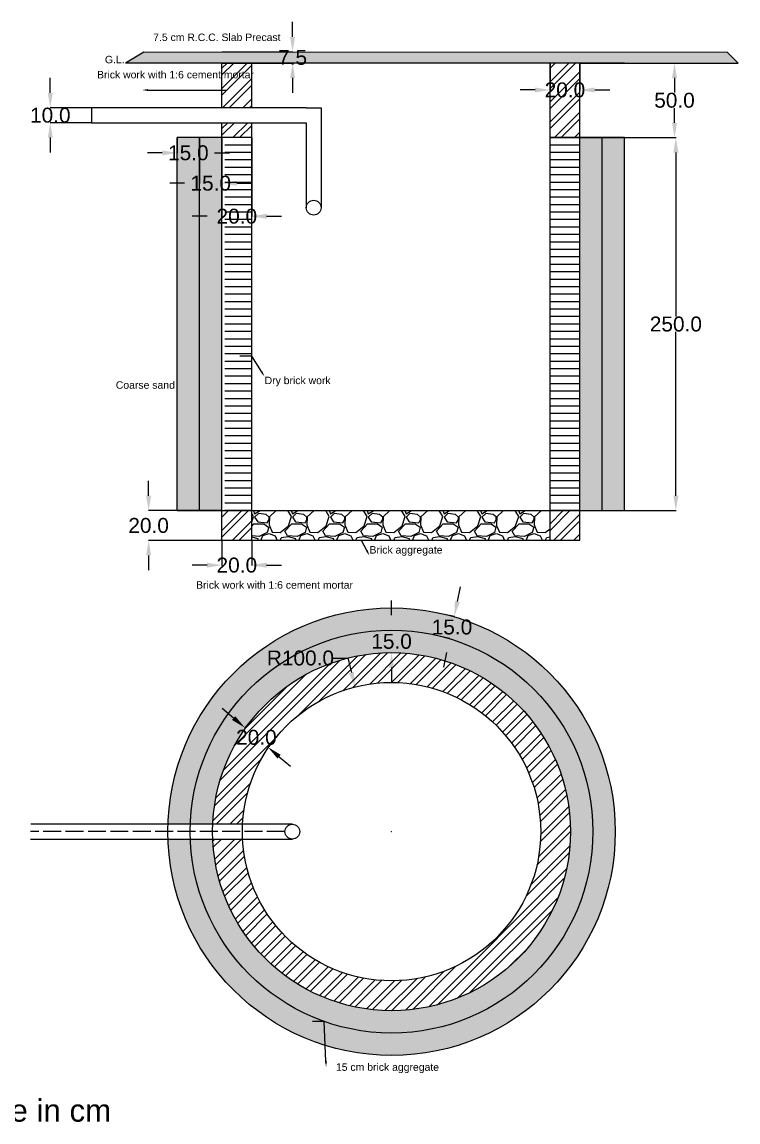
# Model space of a CAD drawing. Header units: centimetres. Extents: x -142 to 848, y -110 to 627.
# Drawn here: x 368 to 848, y -110 to 627 of the extents above; entities that cross this region are included whole.
import ezdxf
from ezdxf import colors
from ezdxf.entities.mleader import LeaderData, LeaderLine
from ezdxf.math import Vec2, Vec3

# ---------------------------------------------------------------- set-up
doc = ezdxf.new("R2010")
doc.units = ezdxf.units.CM
doc.linetypes.add('ACAD_ISO02W100', pattern=[15, 12, -3])
doc.styles.get("Standard").update_dxf_attribs({"font": 'arial.ttf'})
doc.dimstyles.get("Standard").update_dxf_attribs({"dimtxt": 10, "dimasz": 10, "dimexe": 0.18, "dimexo": 0.0625, "dimgap": 0.09, "dimtad": 0, "dimtih": 1, "dimtoh": 1, "dimdec": 1, "dimzin": 0, "dimdsep": 46, "dimtxsty": 'Standard', "dimcen": 0.09, "dimadec": 0, "dimazin": 0, "dimtfac": 1, "dimtdec": 1, "dimtix": 1, "dimtofl": 0, "dimtmove": 0, "dimatfit": 3, "dimfxl": 1, "dimtolj": 1, "dimtzin": 0, "dimarcsym": 0})

# ---------------------------------------------------------------- blocks, each defined once
blk = doc.blocks.new('*D29')
at = {"color": 0, "lineweight": -2, "transparency": 16777216}
for p, q in [((576.33, 200.92), (586.33, 200.92)), ((586.33, 200.92), (588.78, 191.23)), ((615.63, 84.58), (615.81, 84.58)), ((615.72, 84.49), (615.72, 84.67))]:
    blk.add_line(p, q, dxfattribs=at)
at = {"color": 0, "transparency": 16777216}
blk.add_solid([(590.39, 191.63), (587.16, 190.82), (591.23, 181.53)], dxfattribs=at)
at = {"layer": 'Defpoints', "color": 0, "transparency": 16777216}
for p in [(591.23, 181.53), (615.72, 84.58)]:
    blk.add_point(p, dxfattribs=at)
at = {"color": 0, "transparency": 16777216, "insert": (554.6, 200.92), "char_height": 10, "attachment_point": 5}
blk.add_mtext('\\A1;R100.0', dxfattribs=at)
blk = doc.blocks.new('*D35')
at = {"color": 0, "lineweight": -2, "transparency": 16777216}
for p, q in [((501.96, 279.71), (501.96, 263.02)), ((521.96, 279.71), (521.96, 263.02)), ((491.96, 263.2), (481.96, 263.2)), ((531.96, 263.2), (541.96, 263.2))]:
    blk.add_line(p, q, dxfattribs=at)
at = {"color": 0, "transparency": 16777216}
for points in [[(491.96, 264.87), (491.96, 261.53), (501.96, 263.2)], [(531.96, 264.87), (531.96, 261.53), (521.96, 263.2)]]:
    blk.add_solid(points, dxfattribs=at)
at = {"layer": 'Defpoints', "color": 0, "transparency": 16777216}
for p in [(501.96, 279.77), (521.96, 279.77), (521.96, 263.2)]:
    blk.add_point(p, dxfattribs=at)
at = {"color": 0, "transparency": 16777216, "insert": (511.96, 263.2), "char_height": 10, "attachment_point": 5}
blk.add_mtext('\\A1;20.0', dxfattribs=at)
blk = doc.blocks.new('*D36')
at = {"color": 0, "lineweight": -2, "transparency": 16777216}
for p, q in [((452.81, 309.77), (452.81, 319.77)), ((501.9, 299.77), (452.63, 299.77)), ((501.9, 279.77), (452.63, 279.77)), ((452.81, 269.77), (452.81, 259.77))]:
    blk.add_line(p, q, dxfattribs=at)
at = {"color": 0, "transparency": 16777216}
for points in [[(451.15, 309.77), (454.48, 309.77), (452.81, 299.77)], [(451.15, 269.77), (454.48, 269.77), (452.81, 279.77)]]:
    blk.add_solid(points, dxfattribs=at)
at = {"layer": 'Defpoints', "color": 0, "transparency": 16777216}
for p in [(501.96, 299.77), (452.81, 279.77), (501.96, 279.77)]:
    blk.add_point(p, dxfattribs=at)
at = {"color": 0, "transparency": 16777216, "insert": (452.81, 289.77), "char_height": 10, "attachment_point": 5}
blk.add_mtext('\\A1;20.0', dxfattribs=at)
blk = doc.blocks.new('*D37')
at = {"color": 0, "lineweight": -2, "transparency": 16777216}
for p, q in [((471.96, 549.71), (471.96, 539.37)), ((486.96, 549.71), (486.96, 539.37)), ((461.96, 539.55), (451.96, 539.55)), ((496.96, 539.55), (506.96, 539.55))]:
    blk.add_line(p, q, dxfattribs=at)
at = {"color": 0, "transparency": 16777216}
for points in [[(461.96, 541.22), (461.96, 537.88), (471.96, 539.55)], [(496.96, 541.22), (496.96, 537.88), (486.96, 539.55)]]:
    blk.add_solid(points, dxfattribs=at)
at = {"layer": 'Defpoints', "color": 0, "transparency": 16777216}
for p in [(471.96, 549.77), (486.96, 549.77), (486.96, 539.55)]:
    blk.add_point(p, dxfattribs=at)
at = {"color": 0, "transparency": 16777216, "insert": (479.46, 539.55), "char_height": 10, "attachment_point": 5}
blk.add_mtext('\\A1;15.0', dxfattribs=at)
blk = doc.blocks.new('*D38')
at = {"color": 0, "lineweight": -2, "transparency": 16777216}
for p, q in [((486.96, 549.71), (486.96, 518.99)), ((501.96, 549.71), (501.96, 518.99)), ((476.96, 519.17), (466.96, 519.17)), ((511.96, 519.17), (521.96, 519.17))]:
    blk.add_line(p, q, dxfattribs=at)
at = {"color": 0, "transparency": 16777216}
for points in [[(476.96, 520.84), (476.96, 517.5), (486.96, 519.17)], [(511.96, 520.84), (511.96, 517.5), (501.96, 519.17)]]:
    blk.add_solid(points, dxfattribs=at)
at = {"layer": 'Defpoints', "color": 0, "transparency": 16777216}
for p in [(486.96, 549.77), (501.96, 549.77), (501.96, 519.17)]:
    blk.add_point(p, dxfattribs=at)
at = {"color": 0, "transparency": 16777216, "insert": (494.46, 519.17), "char_height": 10, "attachment_point": 5}
blk.add_mtext('\\A1;15.0', dxfattribs=at)
blk = doc.blocks.new('*D39')
at = {"color": 0, "lineweight": -2, "transparency": 16777216}
for p, q in [((501.96, 549.71), (501.96, 496.86)), ((521.96, 549.71), (521.96, 496.86)), ((491.96, 497.04), (481.96, 497.04)), ((531.96, 497.04), (541.96, 497.04))]:
    blk.add_line(p, q, dxfattribs=at)
at = {"color": 0, "transparency": 16777216}
for points in [[(491.96, 498.71), (491.96, 495.38), (501.96, 497.04)], [(531.96, 498.71), (531.96, 495.38), (521.96, 497.04)]]:
    blk.add_solid(points, dxfattribs=at)
at = {"layer": 'Defpoints', "color": 0, "transparency": 16777216}
for p in [(501.96, 549.77), (521.96, 549.77), (521.96, 497.04)]:
    blk.add_point(p, dxfattribs=at)
at = {"color": 0, "transparency": 16777216, "insert": (511.96, 497.04), "char_height": 10, "attachment_point": 5}
blk.add_mtext('\\A1;20.0', dxfattribs=at)
blk = doc.blocks.new('*D40')
at = {"color": 0, "lineweight": -2, "transparency": 16777216}
for p, q in [((772.02, 549.77), (806.53, 549.77)), ((806.35, 539.77), (806.35, 429.96)), ((806.35, 309.77), (806.35, 419.57)), ((772.02, 299.77), (806.53, 299.77))]:
    blk.add_line(p, q, dxfattribs=at)
at = {"color": 0, "transparency": 16777216}
for points in [[(804.68, 539.77), (808.02, 539.77), (806.35, 549.77)], [(804.68, 309.77), (808.02, 309.77), (806.35, 299.77)]]:
    blk.add_solid(points, dxfattribs=at)
at = {"layer": 'Defpoints', "color": 0, "transparency": 16777216}
for p in [(771.96, 549.77), (771.96, 299.77), (806.35, 299.77)]:
    blk.add_point(p, dxfattribs=at)
at = {"color": 0, "transparency": 16777216, "insert": (806.35, 424.77), "char_height": 10, "attachment_point": 5}
blk.add_mtext('\\A1;250.0', dxfattribs=at)
blk = doc.blocks.new('*D41')
at = {"color": 0, "lineweight": -2, "transparency": 16777216}
for p, q in [((742.02, 599.77), (805.6, 599.77)), ((805.42, 589.77), (805.42, 579.96)), ((805.42, 559.77), (805.42, 569.57)), ((742.02, 549.77), (805.6, 549.77))]:
    blk.add_line(p, q, dxfattribs=at)
at = {"color": 0, "transparency": 16777216}
for points in [[(803.75, 589.77), (807.09, 589.77), (805.42, 599.77)], [(803.75, 559.77), (807.09, 559.77), (805.42, 549.77)]]:
    blk.add_solid(points, dxfattribs=at)
at = {"layer": 'Defpoints', "color": 0, "transparency": 16777216}
for p in [(741.96, 599.77), (805.42, 599.77), (741.96, 549.77)]:
    blk.add_point(p, dxfattribs=at)
at = {"color": 0, "transparency": 16777216, "insert": (805.42, 574.77), "char_height": 10, "attachment_point": 5}
blk.add_mtext('\\A1;50.0', dxfattribs=at)
blk = doc.blocks.new('*D42')
at = {"color": 0, "lineweight": -2, "transparency": 16777216}
for p, q in [((386.89, 579.77), (386.89, 589.77)), ((414.44, 569.77), (386.71, 569.77)), ((414.44, 559.77), (386.71, 559.77)), ((386.89, 549.77), (386.89, 539.77))]:
    blk.add_line(p, q, dxfattribs=at)
at = {"color": 0, "transparency": 16777216}
for points in [[(385.22, 579.77), (388.56, 579.77), (386.89, 569.77)], [(385.22, 549.77), (388.56, 549.77), (386.89, 559.77)]]:
    blk.add_solid(points, dxfattribs=at)
at = {"layer": 'Defpoints', "color": 0, "transparency": 16777216}
for p in [(414.5, 569.77), (386.89, 559.77), (414.5, 559.77)]:
    blk.add_point(p, dxfattribs=at)
at = {"color": 0, "transparency": 16777216, "insert": (386.89, 564.77), "char_height": 10, "attachment_point": 5}
blk.add_mtext('\\A1;10.0', dxfattribs=at)
blk = doc.blocks.new('*D43')
at = {"color": 0, "lineweight": -2, "transparency": 16777216}
for p, q in [((721.96, 599.71), (721.96, 581.53)), ((741.96, 599.71), (741.96, 581.53)), ((711.96, 581.71), (701.96, 581.71)), ((751.96, 581.71), (761.96, 581.71))]:
    blk.add_line(p, q, dxfattribs=at)
at = {"color": 0, "transparency": 16777216}
for points in [[(711.96, 583.37), (711.96, 580.04), (721.96, 581.71)], [(751.96, 583.37), (751.96, 580.04), (741.96, 581.71)]]:
    blk.add_solid(points, dxfattribs=at)
at = {"layer": 'Defpoints', "color": 0, "transparency": 16777216}
for p in [(721.96, 599.77), (741.96, 599.77), (741.96, 581.71)]:
    blk.add_point(p, dxfattribs=at)
at = {"color": 0, "transparency": 16777216, "insert": (731.96, 581.71), "char_height": 10, "attachment_point": 5}
blk.add_mtext('\\A1;20.0', dxfattribs=at)
blk = doc.blocks.new('*D44')
at = {"color": 0, "lineweight": -2, "transparency": 16777216}
for p, q in [((549.35, 617.27), (549.35, 627.27)), ((502.02, 607.27), (549.53, 607.27)), ((502.02, 599.77), (549.53, 599.77)), ((549.35, 589.77), (549.35, 579.77))]:
    blk.add_line(p, q, dxfattribs=at)
at = {"color": 0, "transparency": 16777216}
for points in [[(547.69, 617.27), (551.02, 617.27), (549.35, 607.27)], [(547.69, 589.77), (551.02, 589.77), (549.35, 599.77)]]:
    blk.add_solid(points, dxfattribs=at)
at = {"layer": 'Defpoints', "color": 0, "transparency": 16777216}
for p in [(501.96, 607.27), (549.35, 607.27), (501.96, 599.77)]:
    blk.add_point(p, dxfattribs=at)
at = {"color": 0, "transparency": 16777216, "insert": (549.35, 603.52), "char_height": 10, "attachment_point": 5}
blk.add_mtext('\\A1;7.5', dxfattribs=at)
blk = doc.blocks.new('*D45')
at = {"color": 0, "lineweight": -2, "transparency": 16777216}
for p, q in [((615.72, 229.58), (615.72, 239.58)), ((615.79, 219.58), (615.9, 219.58)), ((615.79, 204.58), (615.9, 204.58)), ((615.72, 194.58), (615.72, 184.58))]:
    blk.add_line(p, q, dxfattribs=at)
at = {"color": 0, "transparency": 16777216}
for points in [[(614.06, 229.58), (617.39, 229.58), (615.72, 219.58)], [(614.06, 194.58), (617.39, 194.58), (615.72, 204.58)]]:
    blk.add_solid(points, dxfattribs=at)
at = {"layer": 'Defpoints', "color": 0, "transparency": 16777216}
for p in [(615.72, 219.58), (615.72, 219.58), (615.72, 204.58)]:
    blk.add_point(p, dxfattribs=at)
at = {"color": 0, "transparency": 16777216, "insert": (615.72, 212.08), "char_height": 10, "attachment_point": 5}
blk.add_mtext('\\A1;15.0', dxfattribs=at)
blk = doc.blocks.new('*D46')
at = {"color": 0, "lineweight": -2, "transparency": 16777216}
for p, q in [((659.83, 238.8), (661.89, 248.59)), ((646.66, 231.35), (657.95, 228.98)), ((643.57, 216.68), (654.86, 214.3)), ((652.63, 204.55), (650.57, 194.77))]:
    blk.add_line(p, q, dxfattribs=at)
at = {"color": 0, "transparency": 16777216}
for points in [[(658.2, 239.15), (661.46, 238.46), (657.77, 229.02)], [(651, 204.89), (654.26, 204.21), (654.68, 214.34)]]:
    blk.add_solid(points, dxfattribs=at)
at = {"layer": 'Defpoints', "color": 0, "transparency": 16777216}
for p in [(646.6, 231.37), (657.77, 229.02), (643.51, 216.69)]:
    blk.add_point(p, dxfattribs=at)
at = {"color": 0, "transparency": 16777216, "insert": (656.23, 221.68), "char_height": 10, "attachment_point": 5}
blk.add_mtext('\\A1;15.0', dxfattribs=at)
blk = doc.blocks.new('*D47')
at = {"color": 0, "lineweight": -2, "transparency": 16777216}
for p, q in [((509.82, 160.69), (502.19, 167.15)), ((524.14, 162.12), (517.33, 154.08)), ((539.4, 149.19), (532.59, 141.15)), ((540.33, 134.83), (547.96, 128.36))]:
    blk.add_line(p, q, dxfattribs=at)
at = {"color": 0, "transparency": 16777216}
for points in [[(510.9, 161.96), (508.74, 159.42), (517.45, 154.22)], [(541.41, 136.1), (539.26, 133.55), (532.7, 141.29)]]:
    blk.add_solid(points, dxfattribs=at)
at = {"layer": 'Defpoints', "color": 0, "transparency": 16777216}
for p in [(524.18, 162.16), (517.45, 154.22), (539.44, 149.23)]:
    blk.add_point(p, dxfattribs=at)
at = {"color": 0, "transparency": 16777216, "insert": (525.08, 147.76), "char_height": 10, "attachment_point": 5}
blk.add_mtext('\\A1;20.0', dxfattribs=at)

msp = doc.modelspace()

# ---------------------------------------------------------------- hatches: boundary and pattern name
h = msp.add_hatch()
h.set_pattern_fill('AR-CONC', color=256, scale=0.1)
h.paths.add_polyline_path([(272.901, 533.819), (-0.682, 533.819), (-12.42, 526.319), (282.915, 526.319)])
h.paths.add_polyline_path([(280, 351.319), (240, 351.319), (240, 361.319), (40, 351.319), (0, 351.319), (0, 331.319), (280, 331.319)])
h.paths.add_polyline_path([(280, 170), (0, 170), (0, 90), (10, 90), (10, 160), (270, 160), (270, 90), (280, 90)])
h.paths.add_polyline_path([(280, 80), (270, 80), (270, 10), (10, 10), (10, 80), (0, 80), (0, 0), (280, 0)])
h.paths.add_polyline_path([(750.723, 84.578, -0.9816467), (480.816, 79.578), (465.807, 79.578, 0.9834677), (765.723, 84.578, 0.9834677), (465.807, 89.578), (480.816, 89.578, -0.9816467)])
h.paths.add_polyline_path([(486.958, 549.768), (471.958, 549.768), (471.958, 299.768), (486.958, 299.768)])
h.paths.add_polyline_path([(771.958, 549.768), (756.958, 549.768), (756.958, 299.768), (771.958, 299.768)])
h.paths.add_polyline_path([(841.008, 606.848), (449.498, 607.135), (437.351, 599.768), (771.958, 599.768), (848.015, 599.768)])
h.paths.add_polyline_path([(537.091, 593.143), (561.511, 593.143), (561.511, 613.75), (537.091, 613.75)], flags=9)
h = msp.add_hatch()
h.set_pattern_fill('ANSI32', color=256)
h.paths.add_polyline_path([(20, 411.319), (10, 411.319), (10, 351.319), (40, 351.319), (40, 496.319), (20, 496.319)])
h.paths.add_polyline_path([(20, 511.319), (40, 511.319), (40, 526.319), (20, 526.319)])
h.paths.add_polyline_path([(240, 506.319), (260, 506.319), (260, 526.319), (240, 526.319)])
h.paths.add_polyline_path([(240, 351.319), (270, 351.319), (270, 411.319), (260, 411.319), (260, 496.319), (240, 496.319)])
h.paths.add_polyline_path([(521.958, 569.768), (521.958, 599.768), (501.958, 599.768), (501.958, 569.768)])
h.paths.add_polyline_path([(521.958, 549.768), (521.958, 559.768), (501.958, 559.768), (501.958, 549.768)])
h.paths.add_polyline_path([(721.958, 549.768), (741.958, 549.768), (741.958, 599.768), (721.958, 599.768)])
h.paths.add_polyline_path([(715.992, 571.333), (748.182, 571.333), (748.182, 591.94), (715.992, 591.94)], flags=9)
h = msp.add_hatch()
h.set_pattern_fill('GRAVEL', color=256)
h.paths.add_polyline_path([(495.828, 79.578), (480.816, 79.578, 0.9816467), (750.723, 84.578, 0.9816467), (480.816, 89.578), (495.828, 89.578, -0.9793748), (735.723, 84.578, -0.9793748)])
h.paths.add_polyline_path([(501.958, 549.768), (486.958, 549.768), (486.958, 299.768), (501.958, 299.768)])
h.paths.add_polyline_path([(756.958, 549.768), (741.958, 549.768), (741.958, 299.768), (756.958, 299.768)])
h = msp.add_hatch()
h.set_pattern_fill('ACAD_ISO08W100', color=256)
h.paths.add_polyline_path([(521.958, 549.768), (501.958, 549.768), (501.958, 299.768), (521.958, 299.768)])
h.paths.add_polyline_path([(741.958, 549.768), (721.958, 549.768), (721.958, 299.768), (741.958, 299.768)])
h = msp.add_hatch()
h.set_pattern_fill('ANSI32', color=256)
h.paths.add_polyline_path([(521.958, 299.768), (501.958, 299.768), (501.958, 279.768), (521.958, 279.768)])
h.paths.add_polyline_path([(741.958, 299.768), (721.958, 299.768), (721.958, 279.768), (741.958, 279.768)])
h = msp.add_hatch()
h.set_pattern_fill('GRAVEL', color=256)
h.paths.add_polyline_path([(721.958, 299.768), (521.958, 299.768), (521.958, 279.768), (721.958, 279.768)])
h = msp.add_hatch()
h.set_pattern_fill('ANSI32', color=256)
h.paths.add_polyline_path([(715.723, 84.578, -0.9752972), (515.848, 79.578), (495.828, 79.578, 0.9793748), (735.723, 84.578, 0.9793748), (495.828, 89.578), (515.848, 89.578, -0.9752972)])
h.paths.add_polyline_path([(529.357, 190.547), (579.404, 190.547), (579.404, 211.154), (529.357, 211.154)], flags=9)

# ---------------------------------------------------------------- linework, layer by layer
for p, q in [((449.498, 607.135), (437.351, 599.768)), ((841.008, 606.848), (449.498, 607.135)), ((501.958, 607.097), (501.958, 607.268)), ((841.008, 606.848), (848.015, 599.768)), ((771.958, 599.768), (437.351, 599.768)), ((501.958, 569.768), (501.958, 599.768)), ((521.958, 569.768), (521.958, 599.768)), ((721.958, 279.768), (721.958, 599.768)), ((741.958, 279.768), (741.958, 599.768)), ((771.958, 599.768), (848.015, 599.768)), ((558.47, 569.768), (414.498, 569.768)), ((414.498, 569.768), (414.498, 559.768)), ((558.47, 569.768), (568.47, 569.768)), ((568.47, 569.768), (568.47, 502.807)), ((414.498, 559.768), (501.958, 559.768)), ((501.958, 279.768), (501.958, 559.768)), ((501.958, 549.768), (501.958, 559.768)), ((501.958, 559.768), (558.47, 559.768)), ((521.958, 279.768), (521.958, 559.768)), ((558.47, 559.768), (558.47, 502.807)), ((471.958, 299.768), (471.958, 549.768)), ((521.958, 549.768), (471.958, 549.768)), ((486.958, 299.768), (486.958, 549.768)), ((721.958, 299.768), (721.958, 549.768)), ((721.958, 549.768), (771.958, 549.768)), ((771.958, 549.768), (721.958, 549.768)), ((756.958, 299.768), (756.958, 549.768)), ((771.958, 299.768), (771.958, 549.768)), ((471.958, 299.768), (771.958, 299.768)), ((741.958, 279.768), (501.958, 279.768)), ((549.189, 89.578), (373.942, 89.578)), ((373.72, 79.578), (549.189, 79.578))]:
    msp.add_line(p, q)
at = {"linetype": 'ACAD_ISO02W100'}
msp.add_line((544.189, 84.578), (373.72, 84.578), dxfattribs=at)
for centre, radius in [((563.47, 502.807), 5), ((615.723, 84.578), 150), ((615.723, 84.578), 135), ((615.723, 84.578), 120), ((615.723, 84.578), 100), ((549.189, 84.578), 5)]:
    msp.add_circle(centre, radius)

# ---------------------------------------------------------------- texts
at = {"attachment_point": 1}
for s, width, insert, char_height in [('7.5 cm R.C.C. Slab Precast', 101.95629, (455.884, 619.518), 5), ('G.L.', 101.95629, (423.501, 604.591), 5), ('Brick work with 1:6 cement mortar', 101.95629, (418.25, 594.487), 5), ('Coarse sand', 101.95629, (430.818, 386.447), 5), ('Dry brick work', 101.95629, (530.602, 389.527), 5), ('Brick aggregate', 101.95629, (600.946, 275.98), 5), ('Brick work with 1:6 cement mortar', 101.95629, (484.66, 252.456), 5), ('Plan\\PAll dimensions are in cm', 256.81876, (200.628, -69.82), 15), ('15 cm brick aggregate', 101.95629, (578.433, -70.74), 5)]:
    msp.add_mtext_dynamic_manual_height_columns(s, width=width, gutter_width=12.5, heights=[0], dxfattribs=dict(at, insert=insert, char_height=char_height))

# ---------------------------------------------------------------- dimensions: what is measured, and where the dimension line sits
for base, p1, p2, picture, middle in [((549.352, 607.268), (501.958, 599.768), (501.958, 607.268), '*D44', (549.352, 603.518)), ((805.419, 599.768), (741.958, 549.768), (741.958, 599.768), '*D41', (805.419, 574.768)), ((386.891, 559.768), (414.498, 569.768), (414.498, 559.768), '*D42', (386.891, 564.768)), ((806.351, 299.768), (771.958, 549.768), (771.958, 299.768), '*D40', (806.351, 424.768)), ((452.814, 279.768), (501.958, 299.768), (501.958, 279.768), '*D36', (452.814, 289.768))]:
    dim = msp.add_linear_dim(base=base, p1=p1, p2=p2, angle=90, dimstyle='Standard')
    dim.commit()
    dim.dimension.update_dxf_attribs({"geometry": picture, "text_midpoint": middle})
for base, p1, p2, picture, middle in [((741.958, 581.708), (721.958, 599.768), (741.958, 599.768), '*D43', (731.958, 581.708)), ((486.958, 539.549), (471.958, 549.768), (486.958, 549.768), '*D37', (479.458, 539.549)), ((501.958, 519.169), (486.958, 549.768), (501.958, 549.768), '*D38', (494.458, 519.169)), ((521.958, 497.042), (501.958, 549.768), (521.958, 549.768), '*D39', (511.958, 497.042)), ((521.958, 263.201), (501.958, 279.768), (521.958, 279.768), '*D35', (511.958, 263.201))]:
    dim = msp.add_linear_dim(base=base, p1=p1, p2=p2, dimstyle='Standard')
    dim.commit()
    dim.dimension.update_dxf_attribs({"geometry": picture, "text_midpoint": middle})
for p1, p2, distance, picture, middle in [((643.509, 216.688), (646.596, 231.367), -11.42, '*D46', (656.228, 221.677)), ((615.723, 204.578), (615.723, 219.578), 0, '*D45', (615.723, 212.078)), ((539.436, 149.233), (524.178, 162.164), 10.411, '*D47', (525.076, 147.756))]:
    dim = msp.add_aligned_dim(p1=p1, p2=p2, distance=distance, dimstyle='Standard')
    dim.commit()
    dim.dimension.update_dxf_attribs({"geometry": picture, "text_midpoint": middle})
dim = msp.add_radius_dim(center=(615.723, 84.578), mpoint=(591.226, 181.531), dimstyle='Standard')
dim.commit()
dim.dimension.update_dxf_attribs({"geometry": '*D29', "text_midpoint": (554.595, 200.922)})

# ---------------------------------------------------------------- leaders
ml = msp.add_multileader_mtext('Standard')
ml.set_content('', color=256)
ml.set_leader_properties()
ml.build(insert=Vec2(0, 0))
ctx = ml.context
ctx.base_point, ctx.plane_origin = Vec3(504.763, 581.668), Vec3(448.493, 581.668)
notes = []
notes.append((ctx, [(0, (1, 1, 0), (496.763, 581.668), (1, 0), 8, [(0, [(448.493, 581.668)], 0, [])])]))
ctx.mtext.insert, ctx.mtext.flow_direction = Vec3(506.763, 583.668), 5
ml = msp.add_multileader_mtext('Standard')
ml.set_content('', color=256)
ml.set_leader_properties()
ml.build(insert=Vec2(0, 0))
ctx = ml.context
ctx.base_point, ctx.plane_origin = Vec3(509.958, 403.335), Vec3(530.602, 389.527)
ctx.text_align_type = 2
notes.append((ctx, [(0, (1, 1, 0), (521.958, 403.335), (-1, 0), 8, [(0, [(530.602, 389.527)], 0, [])])]))
ctx.mtext.insert, ctx.mtext.alignment, ctx.mtext.flow_direction = Vec3(511.958, 405.335), 3, 5
ml = msp.add_multileader_mtext('Standard')
ml.set_content('', color=256)
ml.set_leader_properties()
ml.build(insert=Vec2(0, 0))
ctx = ml.context
ctx.base_point, ctx.plane_origin = Vec3(583.446, 279.768), Vec3(600.946, 269.51)
ctx.text_align_type = 2
notes.append((ctx, [(0, (1, 1, 0), (595.446, 279.768), (-1, 0), 8, [(0, [(600.946, 269.51)], 0, [])])]))
ctx.mtext.insert, ctx.mtext.alignment, ctx.mtext.flow_direction = Vec3(585.446, 281.768), 3, 5
ml = msp.add_multileader_mtext('Standard')
ml.set_content('', color=256)
ml.set_leader_properties()
ml.build(insert=Vec2(0, 0))
ctx = ml.context
ctx.base_point, ctx.plane_origin = Vec3(558.629, -42.667), Vec3(571.826, -73.262)
ctx.text_align_type = 2
notes.append((ctx, [(0, (1, 1, 0), (570.629, -42.667), (-1, 0), 8, [(0, [(571.826, -73.262)], 0, [])])]))
ctx.mtext.insert, ctx.mtext.alignment, ctx.mtext.flow_direction = Vec3(560.629, -40.667), 3, 5
for ctx, leaders in notes:
    for number, flags, end, landing, length, lines in leaders:
        leader = LeaderData()
        leader.index, (leader.has_last_leader_line, leader.has_dogleg_vector, leader.attachment_direction) = number, flags
        leader.last_leader_point, leader.dogleg_vector, leader.dogleg_length = Vec3(end), Vec3(landing), length
        for number, points, colour, breaks in lines:
            line = LeaderLine()
            line.index, line.vertices, line.color, line.breaks = number, Vec3.list(points), colors.encode_raw_color(colour), breaks
            leader.lines.append(line)
        ctx.leaders.append(leader)

doc.saveas('drawing.dxf')
